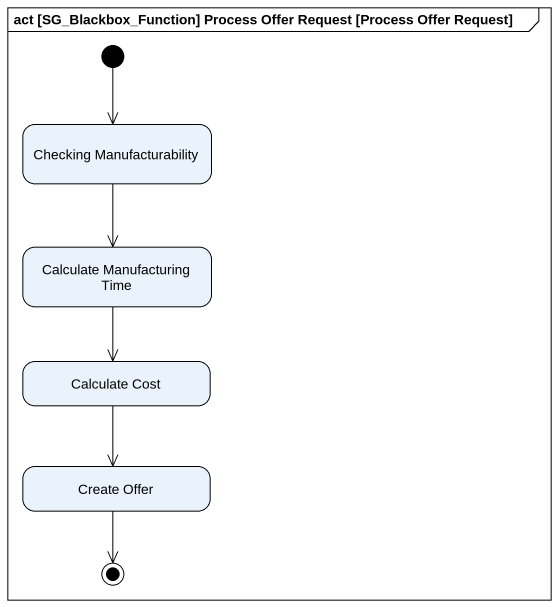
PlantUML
@startuml
mainframe act [SG_Blackbox_Function] Process Offer Request [Process Offer Request]
hide empty description
state "Checking Manufacturability" as Checking_Manufacturability
state "Calculate Manufacturing Time" as Calculate_Manufacturing_Time
state "Calculate Cost" as Calculate_Cost
state "Create Offer" as Create_Offer
[*] --> Checking_Manufacturability
Checking_Manufacturability --> Calculate_Manufacturing_Time
Calculate_Manufacturing_Time --> Calculate_Cost
Calculate_Cost --> Create_Offer
Create_Offer --> [*]
@enduml
